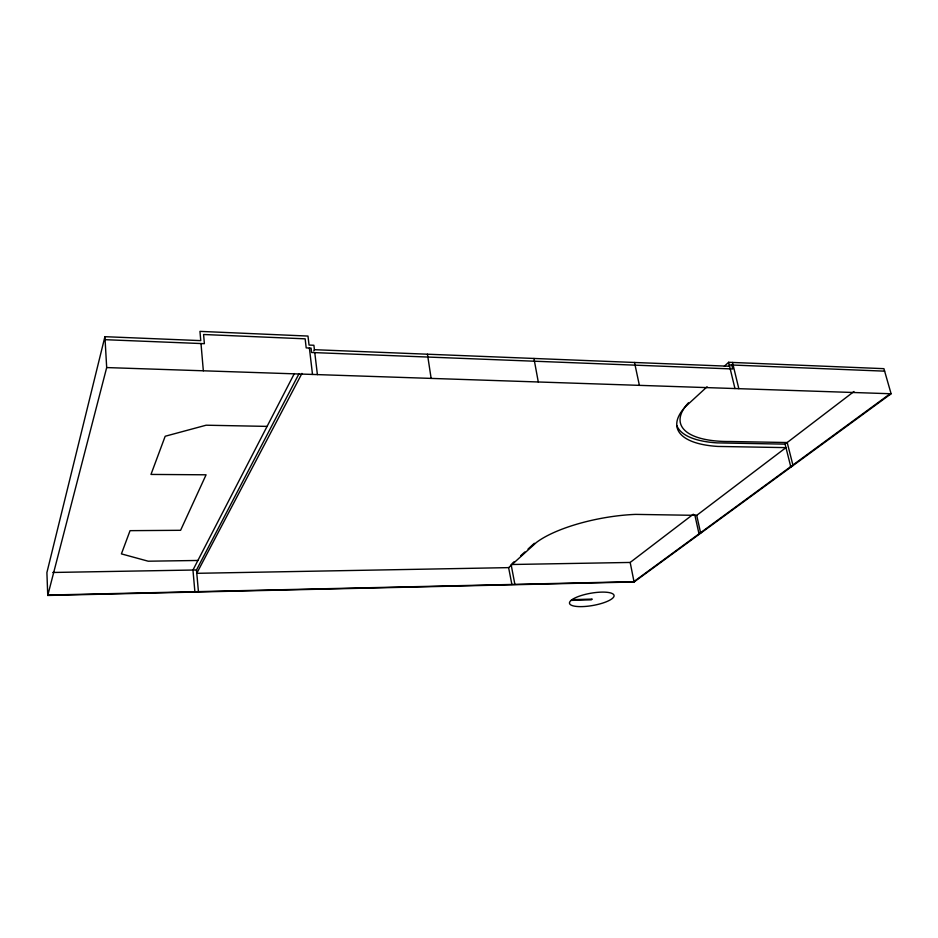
<?xml version="1.0" encoding="UTF-8"?>
<svg xmlns="http://www.w3.org/2000/svg" width="938" height="938" viewBox="0 0 938 938"><rect width="100%" height="100%" fill="white"/><g stroke="black" fill="none" stroke-linecap="round" stroke-linejoin="round"><path stroke-width="1.41" d="M313.773 350.929L314.418 349.698L313.89 345.266L309.048 345.067L307.981 336.062L199.958 331.372L200.755 340.623L104.915 336.683L46.9 572.579L47.756 595.454L634.076 581.982L891.1 393.761L883.913 368.669L728.627 362.291L724.359 366.207M47.756 595.454L106.686 367.567L104.915 336.683M294.344 373.559L192.958 570.034L194.881 591.702M198.434 591.62L196.488 569.976L299.011 373.734M301.954 373.406L196.746 573.317L508.619 567.631L536.384 542.481A80.093 24.763 -10.6 0 1 635.636 514.387L696.723 515.361L785.962 447.625L718.027 446.441A102.605 37.473 -14.3 0 1 685.455 406.658L707.1 386.761M512.16 563.55L514.282 561.616M520.625 555.824L524.858 551.954M528.035 549.058L534.39 543.254M511.878 584.444L508.619 567.631M514.88 584.374L511.104 564.512L630.172 562.448L693.323 514.212M676.896 425.711A102.488 37.684 -14.3 0 0 717.195 442.888L785.083 444.143L853.979 391.521M633.818 581.654L890.174 393.726M571.125 600.39L591.268 599.828L592.23 599.101L572.063 599.663M47.861 595.067L634.557 581.642M52.739 572.473L196.488 569.976M197.895 560.467L148.204 561.205L121.412 553.889L130.054 530.662L180.6 530.298L206.079 474.804L150.983 474.429L165.182 436.252L206.126 425.207L267.072 426.391M698.329 534.367L699.115 534.355L694.788 514.739M699.889 533.218L700.674 533.218L696.723 515.361M790.019 467.147L790.875 467.159L785.083 444.143M792.164 465.576L793.02 465.576L787.205 442.525L730.139 441.505A98.15 36.078 -14.3 0 1 688.457 402.801M106.686 367.567L891.1 393.761M888.825 394.722L889.74 394.746M105.091 339.685L204.378 343.683L203.581 334.503L305.143 338.829L306.198 347.892L311.064 348.08L311.58 352.5L732.742 368.974L731.781 364.999M729.26 364.894L884.628 371.155M314.418 349.698L729.588 366.266M732.472 362.443L738.827 388.672M728.627 362.291L734.958 388.543M634.51 362.467L639.388 385.354M630.172 562.448L634.076 581.982M533.957 358.457L538.283 381.977M427.447 354.212L431.14 378.401M314.769 352.618L317.396 374.602M309.388 348.01L312.506 374.438M201.002 343.554L203.335 370.791M571.523 600.027L570.48 600.965A22.606 6.203 -10 0 0 594.774 605.116A22.606 6.203 -10 0 0 610.521 592.91A22.606 6.203 -10 0 0 572.93 599.065L571.523 600.027"/></g></svg>
